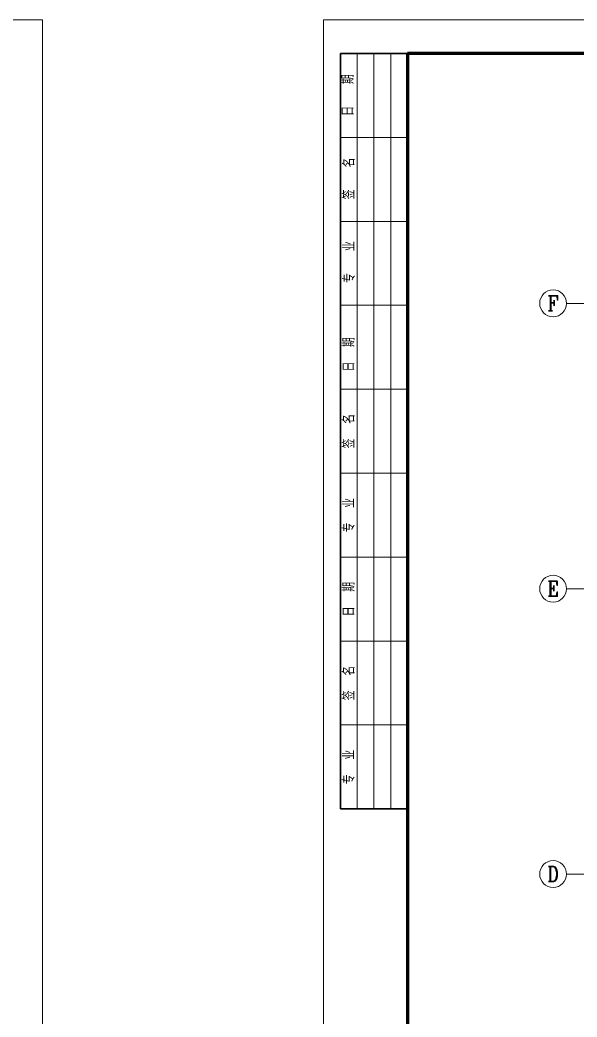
# Model space of a CAD drawing. Extents: x 3968514 to 5230306, y -516551 to -228246.
# Drawn here: x 4659082 to 4675666, y -329853 to -300153 of the extents above; entities that cross this region are included whole.
import ezdxf
from ezdxf.enums import TextEntityAlignment as Align

# ---------------------------------------------------------------- set-up
doc = ezdxf.new("R2010")
doc.units = 0
doc.header["$LTSCALE"] = 1000
doc.header["$MEASUREMENT"] = 0
for name, color, linetype, lineweight in [('AXIS', 3, 'Continuous', 15), ('AXIS_TEXT', 7, 'Continuous', 15), ('FRAME', 3, 'Continuous', 18)]:
    doc.layers.add(name, color=color, linetype=linetype, lineweight=lineweight)
doc.styles.add('_TCH_AXIS', font='COMPLEX', dxfattribs={"bigfont": 'GBCBIG'})
doc.styles.add('COMPLEX', font='COMPLEX')
doc.styles.add('DXFS', font='txt.shx', dxfattribs={"width": 0.7, "bigfont": 'dxfs.shx'})

# ---------------------------------------------------------------- blocks, each defined once
blk = doc.blocks.new('A$C0B803521')
at = {"layer": 'FRAME', "lineweight": 18}
for p, q in [((-100043, 93652), (-100043, 34252)), ((-15943, 93652), (-100043, 93652)), ((-15943, 34252), (-15943, 93652))]:
    blk.add_line(p, q, dxfattribs=at)
at = {"layer": 'FRAME', "lineweight": 35}
for p, q in [((-97543, 92652), (-99543, 92652)), ((-99543, 92652), (-99543, 70152))]:
    blk.add_line(p, q, dxfattribs=at)
at = {"layer": 'FRAME', "lineweight": 140}
for p, q in [((-97543, 92652), (-97543, 35252)), ((-16943, 92652), (-97543, 92652))]:
    blk.add_line(p, q, dxfattribs=at)
at = {"layer": 'FRAME', "lineweight": 18}
for points in [[(-99043, 70152), (-99043, 92652)], [(-98543, 70152), (-98543, 92652)], [(-98043, 70152), (-98043, 92652)], [(-97543, 90152), (-99543, 90152)], [(-97543, 87652), (-99543, 87652)], [(-97543, 85152), (-99543, 85152)], [(-97543, 82652), (-99543, 82652)], [(-97543, 80152), (-99543, 80152)], [(-97543, 77652), (-99543, 77652)], [(-97543, 75152), (-99543, 75152)], [(-97543, 72652), (-99543, 72652)]]:
    blk.add_lwpolyline(points, dxfattribs=at)
at = {"layer": 'FRAME', "lineweight": 35}
blk.add_lwpolyline([(-97543, 70152), (-99543, 70152)], dxfattribs=at)
at = {"layer": 'FRAME', "char_height": 350, "attachment_point": 5, "rotation": 90, "style": 'DXFS'}
for s, insert, width in [('日   期', (-99319, 91415), 1350.55), ('签   名   ', (-99289, 88930), 1430.08), ('专   业', (-99284, 86439), 1489.43), ('日  期', (-99293, 83691), 1132.5), ('签  名   ', (-99293, 81402), 1185), ('专  业', (-99293, 78902), 1132.5), ('日  期', (-99293, 76402), 1132.5), ('签  名   ', (-99293, 73902), 1185)]:
    blk.add_mtext(s, dxfattribs=dict(at, insert=insert, width=width))
at = {"layer": 'FRAME', "lineweight": 18, "insert": (-99293, 71402), "char_height": 350, "width": 1132.5, "attachment_point": 5, "rotation": 90, "style": 'DXFS'}
blk.add_mtext('专  业', dxfattribs=at)
blk = doc.blocks.new('_AXISO')
blk.add_circle((0, 0), 0.5)
at = {"layer": 'AXIS_TEXT', "style": 'COMPLEX', "width": 1.041667}
blk.add_attdef('A', text='', height=0.56, dxfattribs=at).set_placement((-0.25, -0.28), (0.25, -0.28), align=Align.FIT)
blk = doc.blocks.new('A$Cbcbeac01')
at = {"layer": 'AXIS'}
for p, q in [((-2300, 0), (-6300, 0)), ((-2300, -8500), (-6300, -8500)), ((-2300, -17000), (-6300, -17000))]:
    blk.add_line(p, q, dxfattribs=at)
ref = blk.add_blockref('_AXISO', (-6700, 0), dxfattribs=dict(at, xscale=800, yscale=800, zscale=800))
ref.add_attrib('A', 'F', dxfattribs={"layer": 'AXIS_TEXT', "height": 448.3, "style": '_TCH_AXIS', "width": 0.982456}).set_placement((-6867.8, -224.2), (-6532.2, -224.2), align=Align.FIT)
ref = blk.add_blockref('_AXISO', (-6700, -8500), dxfattribs=dict(at, xscale=800, yscale=800, zscale=800))
ref.add_attrib('A', 'E', dxfattribs={"layer": 'AXIS_TEXT', "height": 448.3, "style": '_TCH_AXIS', "width": 0.982456}).set_placement((-6867.8, -8724.2), (-6532.2, -8724.2), align=Align.FIT)
ref = blk.add_blockref('_AXISO', (-6700, -17000), dxfattribs=dict(at, xscale=800, yscale=800, zscale=800))
ref.add_attrib('A', 'D', dxfattribs={"layer": 'AXIS_TEXT', "height": 448.3, "style": '_TCH_AXIS', "width": 0.924665}).set_placement((-6867.8, -17224.2), (-6532.2, -17224.2), align=Align.FIT)

msp = doc.modelspace()

# ---------------------------------------------------------------- block references
for name, p in [('A$C0B803521', (4675697.36617, -393805.3043)), ('A$C0B803521', (4768163.98699, -393805.3043)), ('A$Cbcbeac01', (4681654.83494, -308594.70505, -0.30417))]:
    msp.add_blockref(name, p)

doc.saveas('drawing.dxf')
